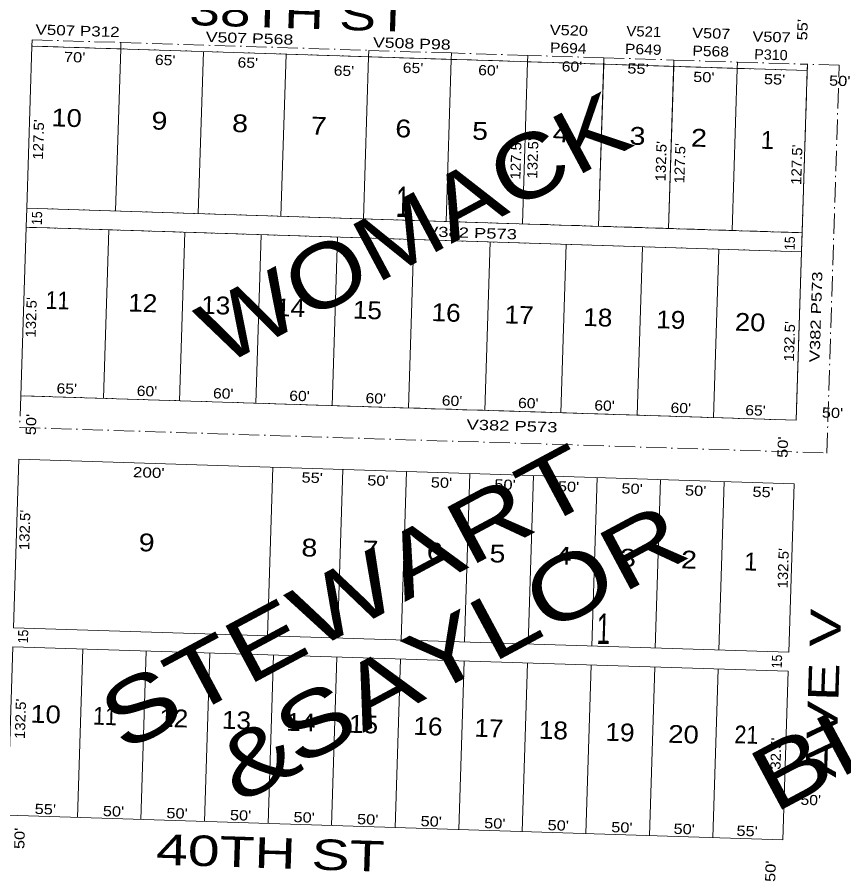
# Model space of a CAD drawing. Extents: x 941784 to 947279, y 7262721 to 7268197.
# Drawn here: x 943285 to 943935, y 7266124 to 7266799 of the extents above; entities that cross this region are included whole.
import ezdxf
from ezdxf.enums import TextEntityAlignment as Align

# ---------------------------------------------------------------- set-up
doc = ezdxf.new("R2010")
doc.units = 0
doc.header["$LTSCALE"] = 3.2
doc.linetypes.add('DOT_DASHED', pattern=[7.7, 5, -1.2, 0.3, -1.2])
for name, color, linetype in [('10', 7, 'Continuous'), ('11', 7, 'Continuous'), ('13', 7, 'Continuous'), ('15', 7, 'Continuous'), ('19', 7, 'Continuous')]:
    doc.layers.add(name, color=color, linetype=linetype)
for name, color, linetype, lineweight in [('21', 7, 'DOT_DASHED', 13), ('6', 7, 'Continuous', 13), ('7', 7, 'Continuous', 13)]:
    doc.layers.add(name, color=color, linetype=linetype, lineweight=lineweight)

msp = doc.modelspace()

# ---------------------------------------------------------------- linework, layer by layer
at = {"layer": '21'}
for points in [[(943296.878, 7266776.261), (943297.036, 7266781.258), (943367.001, 7266779.044), (943366.843, 7266774.046)], [(943367.001, 7266779.044), (943561.903, 7266772.877), (943561.746, 7266767.878), (943366.843, 7266774.046)], [(943561.746, 7266767.878), (943561.903, 7266772.877), (943626.871, 7266770.82), (943626.714, 7266765.822)], [(943686.841, 7266768.923), (943626.871, 7266770.82), (943626.714, 7266765.822), (943686.683, 7266763.925)], [(943746.811, 7266767.024), (943686.841, 7266768.923), (943686.683, 7266763.925), (943746.653, 7266762.027)], [(943906.731, 7266761.963), (943897.874, 7266482.104), (943288.179, 7266501.398), (943287.389, 7266476.412), (943922.072, 7266456.325), (943931.718, 7266761.173)], [(943746.811, 7266767.024), (943801.783, 7266765.285), (943801.625, 7266760.288), (943746.653, 7266762.027)], [(943801.783, 7266765.285), (943851.758, 7266763.703), (943851.6, 7266758.706), (943801.625, 7266760.288)], [(943851.758, 7266763.703), (943906.731, 7266761.963), (943906.573, 7266756.966), (943851.6, 7266758.706)], [(943292.845, 7266648.824), (943902.541, 7266629.53), (943902.065, 7266614.538), (943292.37, 7266633.833)]]:
    msp.add_lwpolyline(points, close=True, dxfattribs=at)
at = {"layer": '6'}
for p, q in [((943906.573, 7266756.966), (943296.878, 7266776.261)), ((943686.841, 7266768.923), (943686.683, 7266763.925)), ((943801.625, 7266760.288), (943801.783, 7266765.285))]:
    msp.add_line(p, q, dxfattribs=at)
msp.add_lwpolyline([(943296.878, 7266776.261), (943292.845, 7266648.824), (943902.541, 7266629.53), (943906.573, 7266756.966)], dxfattribs=at)
for points in [[(943292.37, 7266633.833), (943902.065, 7266614.538), (943897.874, 7266482.104), (943288.179, 7266501.398)], [(943286.598, 7266451.424), (943896.294, 7266432.13), (943892.102, 7266299.695), (943282.407, 7266318.989)], [(943891.627, 7266284.702), (943281.932, 7266303.997), (943277.741, 7266171.563), (943887.436, 7266152.27)]]:
    msp.add_lwpolyline(points, close=True, dxfattribs=at)
at = {"layer": '7'}
for p, q in [((943366.843, 7266774.047), (943362.81, 7266646.612)), ((943366.843, 7266774.046), (943362.81, 7266646.611)), ((943431.81, 7266771.991), (943427.777, 7266644.555)), ((943431.81, 7266771.99), (943427.777, 7266644.554)), ((943496.778, 7266769.936), (943492.745, 7266642.499)), ((943496.778, 7266769.935), (943492.745, 7266642.498)), ((943561.746, 7266767.879), (943557.712, 7266640.443)), ((943561.746, 7266767.878), (943557.712, 7266640.442)), ((943626.714, 7266765.823), (943622.68, 7266638.388)), ((943626.714, 7266765.823), (943622.68, 7266638.388)), ((943626.714, 7266765.822), (943622.68, 7266638.387)), ((943686.683, 7266763.926), (943682.65, 7266636.489)), ((943686.683, 7266763.925), (943682.65, 7266636.488)), ((943742.62, 7266634.592), (943746.811, 7266767.025)), ((943742.62, 7266634.591), (943746.653, 7266762.027)), ((943797.592, 7266632.852), (943801.783, 7266765.286)), ((943797.592, 7266632.851), (943801.625, 7266760.288)), ((943847.567, 7266631.27), (943851.6, 7266758.706)), ((943357.338, 7266631.777), (943353.148, 7266499.344)), ((943357.338, 7266631.776), (943353.148, 7266499.343)), ((943417.308, 7266629.88), (943413.117, 7266497.445)), ((943417.308, 7266629.879), (943413.117, 7266497.444)), ((943477.278, 7266627.981), (943473.087, 7266495.548)), ((943477.278, 7266627.98), (943473.087, 7266495.547)), ((943537.248, 7266626.083), (943533.057, 7266493.651)), ((943537.248, 7266626.082), (943533.057, 7266493.65)), ((943597.219, 7266624.187), (943593.027, 7266491.752)), ((943597.219, 7266624.186), (943593.027, 7266491.751)), ((943657.188, 7266622.288), (943652.997, 7266489.854)), ((943657.188, 7266622.287), (943652.997, 7266489.853)), ((943717.158, 7266620.39), (943712.967, 7266487.957)), ((943717.158, 7266620.389), (943712.967, 7266487.956)), ((943777.128, 7266618.493), (943772.937, 7266486.058)), ((943777.128, 7266618.492), (943772.937, 7266486.057)), ((943837.098, 7266616.594), (943832.907, 7266484.161)), ((943837.098, 7266616.593), (943832.907, 7266484.16)), ((943486.498, 7266445.098), (943482.308, 7266312.665)), ((943486.498, 7266445.097), (943482.308, 7266312.664)), ((943541.47, 7266443.358), (943537.279, 7266310.925)), ((943541.47, 7266443.358), (943537.279, 7266310.925)), ((943541.47, 7266443.357), (943537.279, 7266310.924)), ((943591.445, 7266441.778), (943587.255, 7266309.343)), ((943591.445, 7266441.777), (943587.255, 7266309.342)), ((943641.421, 7266440.195), (943637.229, 7266307.762)), ((943641.421, 7266440.194), (943637.229, 7266307.761)), ((943691.395, 7266438.614), (943687.204, 7266306.181)), ((943691.395, 7266438.613), (943687.204, 7266306.18)), ((943741.37, 7266437.032), (943737.18, 7266304.599)), ((943741.37, 7266437.031), (943737.18, 7266304.598)), ((943791.345, 7266435.451), (943787.154, 7266303.018)), ((943791.345, 7266435.45), (943787.154, 7266303.017)), ((943841.32, 7266433.869), (943837.129, 7266301.436)), ((943841.32, 7266433.868), (943837.129, 7266301.435)), ((943332.714, 7266169.825), (943336.905, 7266302.258)), ((943332.714, 7266169.824), (943336.905, 7266302.257)), ((943382.689, 7266168.244), (943386.88, 7266300.677)), ((943382.689, 7266168.243), (943386.88, 7266300.676)), ((943432.664, 7266166.662), (943436.855, 7266299.095)), ((943432.664, 7266166.661), (943436.855, 7266299.094)), ((943482.639, 7266165.081), (943486.83, 7266297.514)), ((943482.639, 7266165.08), (943486.83, 7266297.513)), ((943532.614, 7266163.499), (943536.805, 7266295.933)), ((943532.614, 7266163.498), (943536.805, 7266295.932)), ((943582.589, 7266161.917), (943586.78, 7266294.351)), ((943582.589, 7266161.916), (943586.78, 7266294.35)), ((943632.564, 7266160.335), (943636.755, 7266292.77)), ((943632.564, 7266160.334), (943636.755, 7266292.769)), ((943682.539, 7266158.754), (943686.731, 7266291.188)), ((943682.539, 7266158.753), (943686.731, 7266291.187)), ((943732.514, 7266157.173), (943736.705, 7266289.606)), ((943732.514, 7266157.172), (943736.705, 7266289.605)), ((943782.49, 7266155.591), (943786.68, 7266288.025)), ((943782.49, 7266155.59), (943786.68, 7266288.024)), ((943832.464, 7266154.01), (943836.656, 7266286.443)), ((943832.464, 7266154.009), (943836.656, 7266286.442))]:
    msp.add_line(p, q, dxfattribs=at)

# ---------------------------------------------------------------- texts
at = {"layer": '10'}
for s, width, p in [('10', 1.15, (943312.09, 7266713.227)), (' 9', 1.2, (943384.56, 7266710.934)), (' 8', 1.2, (943447.974, 7266708.928)), (' 7', 1.2, (943509.875, 7266706.968)), (' 6', 1.2, (943576.305, 7266704.865)), (' 5', 1.2, (943636.698, 7266702.955)), (' 4', 1.2, (943700.109, 7266700.947)), (' 3', 1.2, (943760.501, 7266699.036)), (' 2', 1.2, (943808.815, 7266697.507)), ('11', 0.9, (943307.549, 7266569.708)), ('12', 1.1, (943372.469, 7266567.654)), ('13', 1.1, (943429.842, 7266565.838)), ('14', 1.1, (943488.724, 7266563.974)), ('15', 1.1, (943549.116, 7266562.063)), ('16', 1.1, (943611.018, 7266560.104)), ('17', 1.1, (943668.391, 7266558.288)), ('18', 1.1, (943730.293, 7266556.33)), ('19', 1.1, (943787.665, 7266554.515)), ('20', 1.15, (943849.567, 7266552.555)), (' 9', 1.2, (943374.516, 7266379.402)), (' 8', 1.2, (943502.46, 7266375.353)), (' 7', 1.2, (943550.439, 7266373.835)), (' 6', 1.2, (943601.082, 7266372.232)), (' 5', 1.2, (943650.394, 7266370.672)), (' 4', 1.2, (943702.371, 7266369.028)), (' 3', 1.2, (943753.015, 7266367.424)), (' 2', 1.2, (943800.994, 7266365.907)), ('10', 1.15, (943295.536, 7266244.408)), ('11', 0.9, (943344.849, 7266242.848)), ('12', 1.1, (943396.826, 7266241.202)), ('13', 1.1, (943446.137, 7266239.643)), ('14', 1.1, (943496.782, 7266238.039)), ('15', 1.1, (943546.092, 7266236.479)), ('16', 1.1, (943596.737, 7266234.876)), ('17', 1.1, (943644.716, 7266233.358)), ('18', 1.1, (943695.359, 7266231.756))]:
    msp.add_text(s, height=14, rotation=358.187, dxfattribs=dict(at, width=width)).set_placement(p)
for p in [(943864.678, 7266695.74), (943851.638, 7266364.303)]:
    msp.add_text(' 1', height=14, rotation=358.187, dxfattribs=at).set_placement(p)
at = {"layer": '10', "width": 0.6}
for p in [(943593.627, 7266641.701), (943751.451, 7266306.021)]:
    msp.add_text('1', height=24, rotation=358.187, dxfattribs=at).set_placement(p, align=Align.RIGHT)
at = {"layer": '10'}
for s, width, p in [('19', 1.1, (943759.205, 7266229.81)), ('20', 1.15, (943809.164, 7266228.23)), ('21', 0.9, (943858.62, 7266227.923))]:
    msp.add_text(s, height=14, rotation=358.187, dxfattribs=dict(at, width=width)).set_placement(p, align=Align.CENTER)
at = {"layer": '11'}
for s, rotation, width, p in [("55'", 88.187, 1.2, (943906.858, 7266788.995)), ("70'", 358.187, 1.2, (943330.468, 7266763.517)), ("65'", 358.187, 1.15, (943401.652, 7266761.264)), ("65'", 358.187, 1.15, (943466.619, 7266759.208)), ("65'", 358.187, 1.15, (943596.554, 7266755.097)), ("60'", 358.187, 1.15, (943655.828, 7266753.22)), ("60'", 358.187, 1.15, (943721.52, 7266756.144)), ("55'", 358.187, 1.2, (943773.451, 7266754.5)), ("50'", 358.187, 1.2, (943825.226, 7266747.859)), ("55'", 358.187, 1.2, (943880.867, 7266746.098)), ("50'", 358.187, 1.2, (943932.089, 7266744.93)), ("127.5'", 88.187, 1.1, (943306.092, 7266702.646)), ("127.5'", 88.187, 1.1, (943681.536, 7266687.048)), ("132.5'", 88.187, 1.1, (943694.787, 7266687.821)), ("132.5'", 88.187, 1.1, (943795.677, 7266685.583)), ("127.5'", 88.187, 1.1, (943810.479, 7266683.94)), ("127.5'", 88.187, 1.1, (943902.376, 7266682.841)), ('15', 88.187, 0.9, (943304.909, 7266640.826)), ('15', 88.187, 0.9, (943896.915, 7266621.156)), ("132.5'", 88.187, 1.1, (943300.364, 7266562.844)), ("132.5'", 88.187, 1.1, (943896.679, 7266543.974)), ("65'", 358.187, 1.15, (943324.261, 7266502.998)), ("60'", 358.187, 1.15, (943387.321, 7266501.002)), ("60'", 358.187, 1.15, (943447.291, 7266499.104)), ("60'", 358.187, 1.15, (943507.261, 7266497.206)), ("60'", 358.187, 1.15, (943567.232, 7266495.308)), ("60'", 358.187, 1.15, (943627.201, 7266493.412)), ("60'", 358.187, 1.15, (943687.171, 7266491.513)), ("60'", 358.187, 1.15, (943747.141, 7266489.615)), ("60'", 358.187, 1.15, (943807.111, 7266487.718)), ("65'", 358.187, 1.15, (943865.839, 7266485.859)), ("50'", 358.187, 1.2, (943926.398, 7266483.946)), ("50'", 88.187, 1.2, (943300.244, 7266478.574)), ("50'", 88.187, 1.2, (943891.346, 7266460.803)), ("200'", 358.187, 1.25, (943388.754, 7266436.991)), ("55'", 358.187, 1.2, (943517.283, 7266432.924)), ("50'", 358.187, 1.2, (943568.931, 7266430.642)), ("50'", 358.187, 1.2, (943618.906, 7266429.062)), ("50'", 358.187, 1.2, (943668.881, 7266427.479)), ("50'", 358.187, 1.2, (943718.856, 7266425.899)), ("50'", 358.187, 1.2, (943768.831, 7266424.316)), ("50'", 358.187, 1.2, (943818.806, 7266422.735)), ("55'", 358.187, 1.2, (943871.863, 7266421.702)), ("132.5'", 88.187, 1.1, (943295.297, 7266395.691)), ("132.5'", 88.187, 1.1, (943891.722, 7266365.589)), ('15', 88.187, 0.9, (943294.028, 7266311.995)), ('15', 88.187, 0.9, (943886.767, 7266292.329)), ("132.5'", 88.187, 1.1, (943291.889, 7266247.21)), ("132.5'", 88.187, 1.1, (943885.862, 7266216.571)), ("50'", 358.187, 1.15, (943909.284, 7266179.567)), ("55'", 358.187, 1.2, (943307.394, 7266172.374)), ("50'", 358.187, 1.2, (943361, 7266170.678)), ("50'", 358.187, 1.2, (943410.975, 7266169.097)), ("50'", 358.187, 1.2, (943460.95, 7266167.515)), ("50'", 358.187, 1.2, (943510.925, 7266165.934)), ("50'", 358.187, 1.2, (943560.9, 7266164.352)), ("50'", 358.187, 1.2, (943610.875, 7266162.772)), ("50'", 358.187, 1.2, (943660.851, 7266161.189)), ("50'", 358.187, 1.2, (943710.752, 7266159.61)), ("50'", 88.187, 1.2, (943291.211, 7266153.237)), ("50'", 358.187, 1.2, (943760.8, 7266158.026)), ("50'", 358.187, 1.2, (943809.801, 7266156.743)), ("55'", 358.187, 1.2, (943859.282, 7266155.179)), ("50'", 88.187, 1.2, (943881.722, 7266127.39))]:
    msp.add_text(s, height=8, rotation=rotation, dxfattribs=dict(at, width=width)).set_placement(p, align=Align.CENTER)
at = {"layer": '11', "width": 1.15}
msp.add_text("65'", height=8, rotation=358.187, dxfattribs=at).set_placement((943550.243, 7266752.561), align=Align.RIGHT)
at = {"layer": '13'}
for s, rotation, width, p in [('V507 P312', 358.187, 1.25, (943332.741, 7266784.303)), ('V520', 358.187, 1.2, (943719.07, 7266784.662)), ('V521', 358.187, 1.1, (943778.02, 7266783.716)), ('V507', 358.187, 1.2, (943831.07, 7266782.241)), ('V507', 358.187, 1.2, (943878.447, 7266779.474)), ('V507 P568', 358.187, 1.3, (943467.964, 7266778.414)), ('V508 P98', 358.187, 1.3, (943595.577, 7266774.304)), ('P694', 358.187, 1.15, (943718.627, 7266770.669)), ('P649', 358.187, 1.15, (943777.578, 7266769.723)), ('P568', 358.187, 1.15, (943830.627, 7266768.249)), ('P310', 358.187, 1.05, (943878.005, 7266765.481)), ('V382 P573', 358.187, 1.35, (943642.519, 7266625.431)), ('V382 P573', 88.187, 1.35, (943917.455, 7266563.222)), ('V382 P573', 358.187, 1.35, (943674.356, 7266473.679))]:
    msp.add_text(s, height=8, rotation=rotation, dxfattribs=dict(at, width=width)).set_placement(p, align=Align.CENTER)
at = {"layer": '15'}
for s, width, p in [('WOMACK', 1.2, (943608.899, 7266611.135)), ('STEWART ', 1.3, (943566.611, 7266326.552)), ('BLACKBURN', 1.3, (944114.782, 7266298.087)), ('SAYLOR', 1.3, (943661.316, 7266292.083)), ('&', 1.35, (943485.665, 7266194.06))]:
    msp.add_text(s, height=50, rotation=28.187, dxfattribs=dict(at, width=width)).set_placement(p, align=Align.CENTER)
at = {"layer": '19'}
for s, rotation, width, p in [('38TH ST', 358.187, 1.35, (943507.077, 7266790.085)), ('AVE V', 88.187, 1.4, (943931.272, 7266267.173)), ('40TH ST', 358.187, 1.4, (943484.116, 7266129.964))]:
    msp.add_text(s, height=24, rotation=rotation, dxfattribs=dict(at, width=width)).set_placement(p, align=Align.CENTER)

doc.saveas('drawing.dxf')
